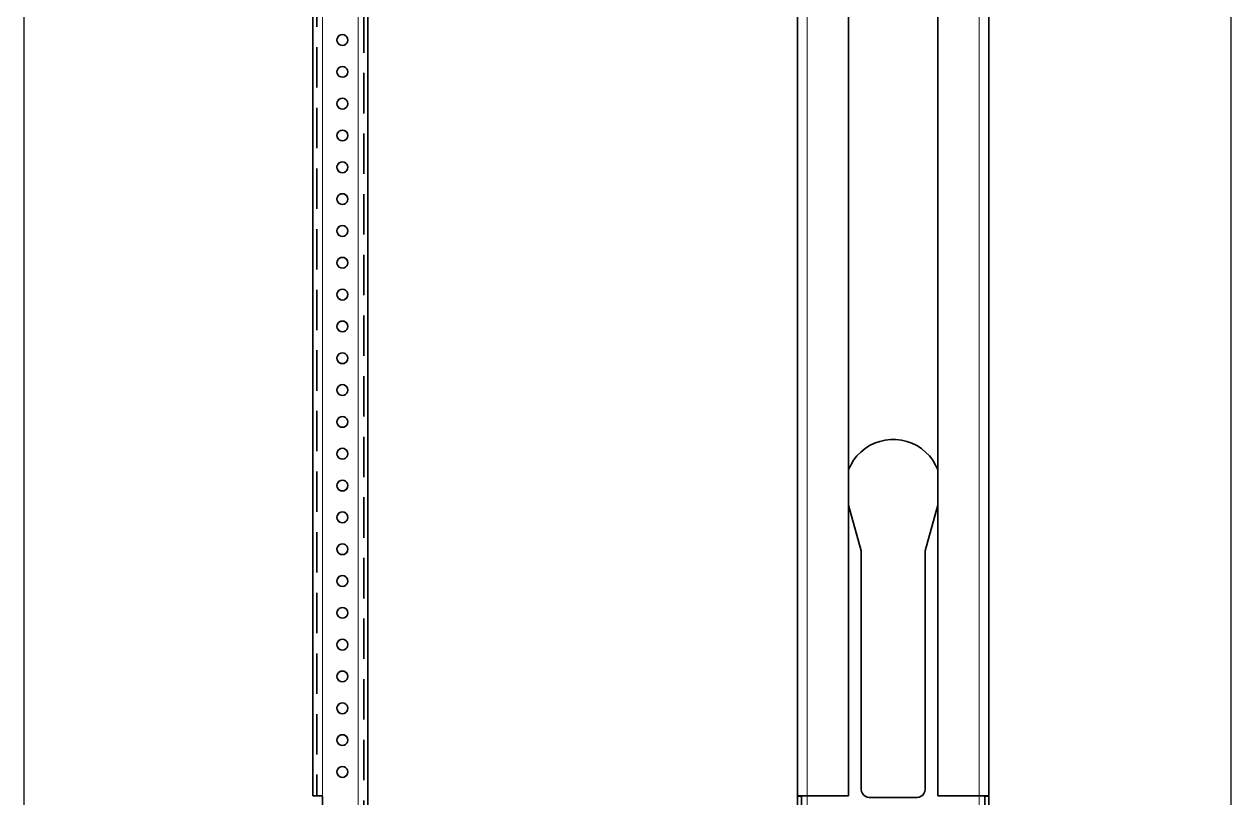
# Model space of a CAD drawing. Extents: x -442948 to -439736, y 420528 to 424220.
# Drawn here: x -442948 to -442190, y 420960 to 421446 of the extents above; entities that cross this region are included whole.
import ezdxf

# ---------------------------------------------------------------- set-up
doc = ezdxf.new("R2010")
doc.units = 0
doc.linetypes.add('DASHEDX2', pattern=[38.1, 25.4, -12.7])
doc.layers.add('GORUNEN', color=7, linetype='Continuous', lineweight=35)
doc.layers.add('TEGET', color=8, linetype='Continuous', lineweight=18)

# ---------------------------------------------------------------- blocks, each defined once
blk = doc.blocks.new('RTEEEEW')
at = {"layer": 'GORUNEN', "color": 3}
for points in [[(-441706.17, 423145.81), (-441706.17, 420960.31)], [(-441674.17, 423145.81), (-441674.17, 420960.81)], [(-441618.17, 420960.81), (-441618.17, 423145.81)], [(-441586.17, 420960.31), (-441586.17, 423145.81)], [(-441674.17, 421165.58), (-441672.75, 421168.71), (-441670.99, 421171.66), (-441668.9, 421174.39), (-441666.51, 421176.86), (-441663.85, 421179.04), (-441660.97, 421180.9), (-441657.88, 421182.42), (-441654.65, 421183.58), (-441651.3, 421184.36), (-441647.89, 421184.76), (-441644.45, 421184.76), (-441641.03, 421184.36), (-441637.69, 421183.58), (-441634.45, 421182.42), (-441631.37, 421180.9), (-441628.48, 421179.04), (-441625.83, 421176.86), (-441623.44, 421174.39), (-441621.35, 421171.66), (-441619.58, 421168.71), (-441618.17, 421165.58)], [(-441666.17, 421114.81), (-441674.17, 421143.53)], [(-441618.17, 421143.53), (-441626.17, 421114.81)], [(-441666.17, 420964.81), (-441666.17, 421114.81)], [(-441626.17, 420964.81), (-441626.17, 421114.81)], [(-441661.17, 420959.81), (-441662.46, 420959.98), (-441663.67, 420960.48), (-441664.7, 420961.27), (-441665.5, 420962.31), (-441666, 420963.51), (-441666.17, 420964.81)], [(-441626.17, 420964.81), (-441626.34, 420963.51), (-441626.84, 420962.31), (-441627.63, 420961.27), (-441628.67, 420960.48), (-441629.87, 420959.98), (-441631.17, 420959.81)], [(-441706.17, 420960.31), (-441706.17, 420960.66), (-441706.15, 420960.81)], [(-441706.17, 420960.31), (-441706.17, 420960.52)], [(-441706.17, 420665.81), (-441706.17, 420960.31)], [(-441700.17, 420960.81), (-441700.8, 420960.81), (-441701.43, 420960.81), (-441702.05, 420960.81), (-441702.64, 420960.81), (-441703.21, 420960.81), (-441703.74, 420960.81), (-441704.23, 420960.81), (-441704.68, 420960.81), (-441705.07, 420960.81), (-441705.41, 420960.81), (-441705.69, 420960.81), (-441705.91, 420960.81), (-441706.06, 420960.81), (-441706.15, 420960.81)], [(-441703.67, 420960.31), (-441703.67, 420960.66), (-441703.66, 420960.81)], [(-441703.67, 420960.52), (-441703.67, 420960.31)], [(-441703.67, 420960.31), (-441703.67, 420960.52)], [(-441703.67, 420665.81), (-441703.67, 420960.31)], [(-441674.17, 420960.81), (-441700.17, 420960.81)], [(-441631.17, 420959.81), (-441661.17, 420959.81)], [(-441592.17, 420960.81), (-441618.17, 420960.81)], [(-441586.19, 420960.81), (-441586.28, 420960.81), (-441586.43, 420960.81), (-441586.65, 420960.81), (-441586.93, 420960.81), (-441587.27, 420960.81), (-441587.66, 420960.81), (-441588.11, 420960.81), (-441588.6, 420960.81), (-441589.13, 420960.81), (-441589.69, 420960.81), (-441590.29, 420960.81), (-441590.9, 420960.81), (-441591.53, 420960.81), (-441592.17, 420960.81)], [(-441588.67, 420960.31), (-441588.67, 420960.66), (-441588.68, 420960.81)], [(-441588.67, 420960.52), (-441588.67, 420960.31)], [(-441588.67, 420960.31), (-441588.67, 420960.52)], [(-441588.67, 420960.31), (-441588.67, 420665.81)], [(-441586.17, 420960.31), (-441586.17, 420960.66), (-441586.19, 420960.81)], [(-441586.17, 420960.52), (-441586.17, 420960.31)], [(-441586.17, 420960.31), (-441586.17, 420665.81)]]:
    blk.add_lwpolyline(points, dxfattribs=at)
at = {"layer": 'TEGET', "color": 3}
for points in [[(-441700.17, 420960.81), (-441700.17, 423145.81)], [(-441592.17, 423145.81), (-441592.17, 420960.81)], [(-441706.17, 420960.31), (-441703.67, 420960.31)], [(-441700.17, 420960.81), (-441700.17, 420665.81)], [(-441592.17, 420665.81), (-441592.17, 420960.81)], [(-441586.17, 420960.31), (-441588.67, 420960.31)]]:
    blk.add_lwpolyline(points, dxfattribs=at)
blk = doc.blocks.new('FRAR')
at = {"layer": 'GORUNEN', "color": 3}
for points in [[(-441374.82, 423145.81), (-441374.82, 420960.81)], [(-441340.32, 420665.81), (-441340.32, 423145.81)], [(-441356.32, 421439.21), (-441357.37, 421439.04), (-441358.32, 421438.56), (-441359.07, 421437.8), (-441359.55, 421436.86), (-441359.72, 421435.81)], [(-441359.72, 421435.81), (-441359.55, 421434.75), (-441359.07, 421433.81), (-441358.32, 421433.05), (-441357.37, 421432.57), (-441356.32, 421432.41)], [(-441359.22, 421437.57), (-441358.72, 421438.21), (-441358.09, 421438.71)], [(-441358.09, 421432.9), (-441358.72, 421433.4), (-441359.22, 421434.04)], [(-441352.92, 421435.81), (-441353.09, 421436.86), (-441353.57, 421437.8), (-441354.32, 421438.56), (-441355.27, 421439.04), (-441356.32, 421439.21)], [(-441356.32, 421432.41), (-441355.27, 421432.57), (-441354.32, 421433.05), (-441353.57, 421433.81), (-441353.09, 421434.75), (-441352.92, 421435.81)], [(-441354.55, 421438.71), (-441353.92, 421438.21), (-441353.42, 421437.57)], [(-441353.42, 421434.04), (-441353.92, 421433.4), (-441354.55, 421432.9)], [(-441356.32, 421419.21), (-441357.37, 421419.04), (-441358.32, 421418.56), (-441359.07, 421417.8), (-441359.55, 421416.86), (-441359.72, 421415.81)], [(-441359.22, 421417.57), (-441358.72, 421418.21), (-441358.09, 421418.71)], [(-441352.92, 421415.81), (-441353.09, 421416.86), (-441353.57, 421417.8), (-441354.32, 421418.56), (-441355.27, 421419.04), (-441356.32, 421419.21)], [(-441354.55, 421418.71), (-441353.92, 421418.21), (-441353.42, 421417.57)], [(-441359.72, 421415.81), (-441359.55, 421414.75), (-441359.07, 421413.81), (-441358.32, 421413.05), (-441357.37, 421412.57), (-441356.32, 421412.41)], [(-441358.09, 421412.9), (-441358.72, 421413.4), (-441359.22, 421414.04)], [(-441356.32, 421412.41), (-441355.27, 421412.57), (-441354.32, 421413.05), (-441353.57, 421413.81), (-441353.09, 421414.75), (-441352.92, 421415.81)], [(-441353.42, 421414.04), (-441353.92, 421413.4), (-441354.55, 421412.9)], [(-441356.32, 421399.21), (-441357.37, 421399.04), (-441358.32, 421398.56), (-441359.07, 421397.8), (-441359.55, 421396.86), (-441359.72, 421395.81)], [(-441359.72, 421395.81), (-441359.55, 421394.75), (-441359.07, 421393.81), (-441358.32, 421393.05), (-441357.37, 421392.57), (-441356.32, 421392.41)], [(-441359.22, 421397.57), (-441358.72, 421398.21), (-441358.09, 421398.71)], [(-441352.92, 421395.81), (-441353.09, 421396.86), (-441353.57, 421397.8), (-441354.32, 421398.56), (-441355.27, 421399.04), (-441356.32, 421399.21)], [(-441356.32, 421392.41), (-441355.27, 421392.57), (-441354.32, 421393.05), (-441353.57, 421393.81), (-441353.09, 421394.75), (-441352.92, 421395.81)], [(-441354.55, 421398.71), (-441353.92, 421398.21), (-441353.42, 421397.57)], [(-441358.09, 421392.9), (-441358.72, 421393.4), (-441359.22, 421394.04)], [(-441353.42, 421394.04), (-441353.92, 421393.4), (-441354.55, 421392.9)], [(-441356.32, 421379.21), (-441357.37, 421379.04), (-441358.32, 421378.56), (-441359.07, 421377.8), (-441359.55, 421376.86), (-441359.72, 421375.81)], [(-441359.72, 421375.81), (-441359.55, 421374.75), (-441359.07, 421373.81), (-441358.32, 421373.05), (-441357.37, 421372.57), (-441356.32, 421372.41)], [(-441359.22, 421377.57), (-441358.72, 421378.21), (-441358.09, 421378.71)], [(-441358.09, 421372.9), (-441358.72, 421373.4), (-441359.22, 421374.04)], [(-441352.92, 421375.81), (-441353.09, 421376.86), (-441353.57, 421377.8), (-441354.32, 421378.56), (-441355.27, 421379.04), (-441356.32, 421379.21)], [(-441356.32, 421372.41), (-441355.27, 421372.57), (-441354.32, 421373.05), (-441353.57, 421373.81), (-441353.09, 421374.75), (-441352.92, 421375.81)], [(-441354.55, 421378.71), (-441353.92, 421378.21), (-441353.42, 421377.57)], [(-441353.42, 421374.04), (-441353.92, 421373.4), (-441354.55, 421372.9)], [(-441356.32, 421359.21), (-441357.37, 421359.04), (-441358.32, 421358.56), (-441359.07, 421357.8), (-441359.55, 421356.86), (-441359.72, 421355.81)], [(-441359.22, 421357.57), (-441358.72, 421358.21), (-441358.09, 421358.71)], [(-441352.92, 421355.81), (-441353.09, 421356.86), (-441353.57, 421357.8), (-441354.32, 421358.56), (-441355.27, 421359.04), (-441356.32, 421359.21)], [(-441354.55, 421358.71), (-441353.92, 421358.21), (-441353.42, 421357.57)], [(-441359.72, 421355.81), (-441359.55, 421354.75), (-441359.07, 421353.81), (-441358.32, 421353.05), (-441357.37, 421352.57), (-441356.32, 421352.41)], [(-441358.09, 421352.9), (-441358.72, 421353.4), (-441359.22, 421354.04)], [(-441356.32, 421352.41), (-441355.27, 421352.57), (-441354.32, 421353.05), (-441353.57, 421353.81), (-441353.09, 421354.75), (-441352.92, 421355.81)], [(-441353.42, 421354.04), (-441353.92, 421353.4), (-441354.55, 421352.9)], [(-441356.32, 421339.21), (-441357.37, 421339.04), (-441358.32, 421338.56), (-441359.07, 421337.8), (-441359.55, 421336.86), (-441359.72, 421335.81)], [(-441359.72, 421335.81), (-441359.55, 421334.75), (-441359.07, 421333.81), (-441358.32, 421333.05), (-441357.37, 421332.57), (-441356.32, 421332.41)], [(-441359.22, 421337.57), (-441358.72, 421338.21), (-441358.09, 421338.71)], [(-441358.09, 421332.9), (-441358.72, 421333.4), (-441359.22, 421334.04)], [(-441352.92, 421335.81), (-441353.09, 421336.86), (-441353.57, 421337.8), (-441354.32, 421338.56), (-441355.27, 421339.04), (-441356.32, 421339.21)], [(-441356.32, 421332.41), (-441355.27, 421332.57), (-441354.32, 421333.05), (-441353.57, 421333.81), (-441353.09, 421334.75), (-441352.92, 421335.81)], [(-441354.55, 421338.71), (-441353.92, 421338.21), (-441353.42, 421337.57)], [(-441353.42, 421334.04), (-441353.92, 421333.4), (-441354.55, 421332.9)], [(-441356.32, 421319.21), (-441357.37, 421319.04), (-441358.32, 421318.56), (-441359.07, 421317.8), (-441359.55, 421316.86), (-441359.72, 421315.81)], [(-441352.92, 421315.81), (-441353.09, 421316.86), (-441353.57, 421317.8), (-441354.32, 421318.56), (-441355.27, 421319.04), (-441356.32, 421319.21)], [(-441359.72, 421315.81), (-441359.55, 421314.75), (-441359.07, 421313.81), (-441358.32, 421313.05), (-441357.37, 421312.57), (-441356.32, 421312.41)], [(-441359.22, 421317.57), (-441358.72, 421318.21), (-441358.09, 421318.71)], [(-441358.09, 421312.9), (-441358.72, 421313.4), (-441359.22, 421314.04)], [(-441356.32, 421312.41), (-441355.27, 421312.57), (-441354.32, 421313.05), (-441353.57, 421313.81), (-441353.09, 421314.75), (-441352.92, 421315.81)], [(-441354.55, 421318.71), (-441353.92, 421318.21), (-441353.42, 421317.57)], [(-441353.42, 421314.04), (-441353.92, 421313.4), (-441354.55, 421312.9)], [(-441356.32, 421299.21), (-441357.37, 421299.04), (-441358.32, 421298.56), (-441359.07, 421297.8), (-441359.55, 421296.86), (-441359.72, 421295.81)], [(-441359.22, 421297.57), (-441358.72, 421298.21), (-441358.09, 421298.71)], [(-441352.92, 421295.81), (-441353.09, 421296.86), (-441353.57, 421297.8), (-441354.32, 421298.56), (-441355.27, 421299.04), (-441356.32, 421299.21)], [(-441354.55, 421298.71), (-441353.92, 421298.21), (-441353.42, 421297.57)], [(-441359.72, 421295.81), (-441359.55, 421294.75), (-441359.07, 421293.81), (-441358.32, 421293.05), (-441357.37, 421292.57), (-441356.32, 421292.41)], [(-441358.09, 421292.9), (-441358.72, 421293.4), (-441359.22, 421294.04)], [(-441356.32, 421292.41), (-441355.27, 421292.57), (-441354.32, 421293.05), (-441353.57, 421293.81), (-441353.09, 421294.75), (-441352.92, 421295.81)], [(-441353.42, 421294.04), (-441353.92, 421293.4), (-441354.55, 421292.9)], [(-441356.32, 421279.21), (-441357.37, 421279.04), (-441358.32, 421278.56), (-441359.07, 421277.8), (-441359.55, 421276.86), (-441359.72, 421275.81)], [(-441359.72, 421275.81), (-441359.55, 421274.75), (-441359.07, 421273.81), (-441358.32, 421273.05), (-441357.37, 421272.57), (-441356.32, 421272.41)], [(-441359.22, 421277.57), (-441358.72, 421278.21), (-441358.09, 421278.71)], [(-441358.09, 421272.9), (-441358.72, 421273.4), (-441359.22, 421274.04)], [(-441352.92, 421275.81), (-441353.09, 421276.86), (-441353.57, 421277.8), (-441354.32, 421278.56), (-441355.27, 421279.04), (-441356.32, 421279.21)], [(-441356.32, 421272.41), (-441355.27, 421272.57), (-441354.32, 421273.05), (-441353.57, 421273.81), (-441353.09, 421274.75), (-441352.92, 421275.81)], [(-441354.55, 421278.71), (-441353.92, 421278.21), (-441353.42, 421277.57)], [(-441353.42, 421274.04), (-441353.92, 421273.4), (-441354.55, 421272.9)], [(-441356.32, 421259.21), (-441357.37, 421259.04), (-441358.32, 421258.56), (-441359.07, 421257.8), (-441359.55, 421256.86), (-441359.72, 421255.81)], [(-441359.22, 421257.57), (-441358.72, 421258.21), (-441358.09, 421258.71)], [(-441352.92, 421255.81), (-441353.09, 421256.86), (-441353.57, 421257.8), (-441354.32, 421258.56), (-441355.27, 421259.04), (-441356.32, 421259.21)], [(-441354.55, 421258.71), (-441353.92, 421258.21), (-441353.42, 421257.57)], [(-441359.72, 421255.81), (-441359.55, 421254.75), (-441359.07, 421253.81), (-441358.32, 421253.05), (-441357.37, 421252.57), (-441356.32, 421252.41)], [(-441358.09, 421252.9), (-441358.72, 421253.4), (-441359.22, 421254.04)], [(-441356.32, 421252.41), (-441355.27, 421252.57), (-441354.32, 421253.05), (-441353.57, 421253.81), (-441353.09, 421254.75), (-441352.92, 421255.81)], [(-441353.42, 421254.04), (-441353.92, 421253.4), (-441354.55, 421252.9)], [(-441356.32, 421239.21), (-441357.37, 421239.04), (-441358.32, 421238.56), (-441359.07, 421237.8), (-441359.55, 421236.86), (-441359.72, 421235.81)], [(-441359.72, 421235.81), (-441359.55, 421234.75), (-441359.07, 421233.81), (-441358.32, 421233.05), (-441357.37, 421232.57), (-441356.32, 421232.41)], [(-441359.22, 421237.57), (-441358.72, 421238.21), (-441358.09, 421238.71)], [(-441352.92, 421235.81), (-441353.09, 421236.86), (-441353.57, 421237.8), (-441354.32, 421238.56), (-441355.27, 421239.04), (-441356.32, 421239.21)], [(-441356.32, 421232.41), (-441355.27, 421232.57), (-441354.32, 421233.05), (-441353.57, 421233.81), (-441353.09, 421234.75), (-441352.92, 421235.81)], [(-441354.55, 421238.71), (-441353.92, 421238.21), (-441353.42, 421237.57)], [(-441358.09, 421232.9), (-441358.72, 421233.4), (-441359.22, 421234.04)], [(-441353.42, 421234.04), (-441353.92, 421233.4), (-441354.55, 421232.9)], [(-441356.32, 421219.21), (-441357.37, 421219.04), (-441358.32, 421218.56), (-441359.07, 421217.8), (-441359.55, 421216.86), (-441359.72, 421215.81)], [(-441359.72, 421215.81), (-441359.55, 421214.75), (-441359.07, 421213.81), (-441358.32, 421213.05), (-441357.37, 421212.57), (-441356.32, 421212.41)], [(-441359.22, 421217.57), (-441358.72, 421218.21), (-441358.09, 421218.71)], [(-441358.09, 421212.9), (-441358.72, 421213.4), (-441359.22, 421214.04)], [(-441352.92, 421215.81), (-441353.09, 421216.86), (-441353.57, 421217.8), (-441354.32, 421218.56), (-441355.27, 421219.04), (-441356.32, 421219.21)], [(-441356.32, 421212.41), (-441355.27, 421212.57), (-441354.32, 421213.05), (-441353.57, 421213.81), (-441353.09, 421214.75), (-441352.92, 421215.81)], [(-441354.55, 421218.71), (-441353.92, 421218.21), (-441353.42, 421217.57)], [(-441353.42, 421214.04), (-441353.92, 421213.4), (-441354.55, 421212.9)], [(-441356.32, 421199.21), (-441357.37, 421199.04), (-441358.32, 421198.56), (-441359.07, 421197.8), (-441359.55, 421196.86), (-441359.72, 421195.81)], [(-441359.22, 421197.57), (-441358.72, 421198.21), (-441358.09, 421198.71)], [(-441352.92, 421195.81), (-441353.09, 421196.86), (-441353.57, 421197.8), (-441354.32, 421198.56), (-441355.27, 421199.04), (-441356.32, 421199.21)], [(-441354.55, 421198.71), (-441353.92, 421198.21), (-441353.42, 421197.57)], [(-441359.72, 421195.81), (-441359.55, 421194.75), (-441359.07, 421193.81), (-441358.32, 421193.05), (-441357.37, 421192.57), (-441356.32, 421192.41)], [(-441358.09, 421192.9), (-441358.72, 421193.4), (-441359.22, 421194.04)], [(-441356.32, 421192.41), (-441355.27, 421192.57), (-441354.32, 421193.05), (-441353.57, 421193.81), (-441353.09, 421194.75), (-441352.92, 421195.81)], [(-441353.42, 421194.04), (-441353.92, 421193.4), (-441354.55, 421192.9)], [(-441356.32, 421179.21), (-441357.37, 421179.04), (-441358.32, 421178.56), (-441359.07, 421177.8), (-441359.55, 421176.86), (-441359.72, 421175.81)], [(-441359.72, 421175.81), (-441359.55, 421174.75), (-441359.07, 421173.81), (-441358.32, 421173.05), (-441357.37, 421172.57), (-441356.32, 421172.41)], [(-441359.22, 421177.57), (-441358.72, 421178.21), (-441358.09, 421178.71)], [(-441352.92, 421175.81), (-441353.09, 421176.86), (-441353.57, 421177.8), (-441354.32, 421178.56), (-441355.27, 421179.04), (-441356.32, 421179.21)], [(-441356.32, 421172.41), (-441355.27, 421172.57), (-441354.32, 421173.05), (-441353.57, 421173.81), (-441353.09, 421174.75), (-441352.92, 421175.81)], [(-441354.55, 421178.71), (-441353.92, 421178.21), (-441353.42, 421177.57)], [(-441358.09, 421172.9), (-441358.72, 421173.4), (-441359.22, 421174.04)], [(-441353.42, 421174.04), (-441353.92, 421173.4), (-441354.55, 421172.9)], [(-441356.32, 421159.21), (-441357.37, 421159.04), (-441358.32, 421158.56), (-441359.07, 421157.8), (-441359.55, 421156.86), (-441359.72, 421155.81)], [(-441359.72, 421155.81), (-441359.55, 421154.75), (-441359.07, 421153.81), (-441358.32, 421153.05), (-441357.37, 421152.57), (-441356.32, 421152.41)], [(-441359.22, 421157.57), (-441358.72, 421158.21), (-441358.09, 421158.71)], [(-441358.09, 421152.9), (-441358.72, 421153.4), (-441359.22, 421154.04)], [(-441352.92, 421155.81), (-441353.09, 421156.86), (-441353.57, 421157.8), (-441354.32, 421158.56), (-441355.27, 421159.04), (-441356.32, 421159.21)], [(-441356.32, 421152.41), (-441355.27, 421152.57), (-441354.32, 421153.05), (-441353.57, 421153.81), (-441353.09, 421154.75), (-441352.92, 421155.81)], [(-441354.55, 421158.71), (-441353.92, 421158.21), (-441353.42, 421157.57)], [(-441353.42, 421154.04), (-441353.92, 421153.4), (-441354.55, 421152.9)], [(-441356.32, 421139.21), (-441357.37, 421139.04), (-441358.32, 421138.56), (-441359.07, 421137.8), (-441359.55, 421136.86), (-441359.72, 421135.81)], [(-441359.22, 421137.57), (-441358.72, 421138.21), (-441358.09, 421138.71)], [(-441352.92, 421135.81), (-441353.09, 421136.86), (-441353.57, 421137.8), (-441354.32, 421138.56), (-441355.27, 421139.04), (-441356.32, 421139.21)], [(-441354.55, 421138.71), (-441353.92, 421138.21), (-441353.42, 421137.57)], [(-441359.72, 421135.81), (-441359.55, 421134.75), (-441359.07, 421133.81), (-441358.32, 421133.05), (-441357.37, 421132.57), (-441356.32, 421132.41)], [(-441358.09, 421132.9), (-441358.72, 421133.4), (-441359.22, 421134.04)], [(-441356.32, 421132.41), (-441355.27, 421132.57), (-441354.32, 421133.05), (-441353.57, 421133.81), (-441353.09, 421134.75), (-441352.92, 421135.81)], [(-441353.42, 421134.04), (-441353.92, 421133.4), (-441354.55, 421132.9)], [(-441356.32, 421119.21), (-441357.37, 421119.04), (-441358.32, 421118.56), (-441359.07, 421117.8), (-441359.55, 421116.86), (-441359.72, 421115.81)], [(-441359.72, 421115.81), (-441359.55, 421114.75), (-441359.07, 421113.81), (-441358.32, 421113.05), (-441357.37, 421112.57), (-441356.32, 421112.41)], [(-441359.22, 421117.57), (-441358.72, 421118.21), (-441358.09, 421118.71)], [(-441352.92, 421115.81), (-441353.09, 421116.86), (-441353.57, 421117.8), (-441354.32, 421118.56), (-441355.27, 421119.04), (-441356.32, 421119.21)], [(-441356.32, 421112.41), (-441355.27, 421112.57), (-441354.32, 421113.05), (-441353.57, 421113.81), (-441353.09, 421114.75), (-441352.92, 421115.81)], [(-441354.55, 421118.71), (-441353.92, 421118.21), (-441353.42, 421117.57)], [(-441358.09, 421112.9), (-441358.72, 421113.4), (-441359.22, 421114.04)], [(-441353.42, 421114.04), (-441353.92, 421113.4), (-441354.55, 421112.9)], [(-441356.32, 421099.21), (-441357.37, 421099.04), (-441358.32, 421098.56), (-441359.07, 421097.8), (-441359.55, 421096.86), (-441359.72, 421095.81)], [(-441352.92, 421095.81), (-441353.09, 421096.86), (-441353.57, 421097.8), (-441354.32, 421098.56), (-441355.27, 421099.04), (-441356.32, 421099.21)], [(-441359.72, 421095.81), (-441359.55, 421094.75), (-441359.07, 421093.81), (-441358.32, 421093.05), (-441357.37, 421092.57), (-441356.32, 421092.41)], [(-441359.22, 421097.57), (-441358.72, 421098.21), (-441358.09, 421098.71)], [(-441358.09, 421092.9), (-441358.72, 421093.4), (-441359.22, 421094.04)], [(-441356.32, 421092.41), (-441355.27, 421092.57), (-441354.32, 421093.05), (-441353.57, 421093.81), (-441353.09, 421094.75), (-441352.92, 421095.81)], [(-441354.55, 421098.71), (-441353.92, 421098.21), (-441353.42, 421097.57)], [(-441353.42, 421094.04), (-441353.92, 421093.4), (-441354.55, 421092.9)], [(-441356.32, 421079.21), (-441357.37, 421079.04), (-441358.32, 421078.56), (-441359.07, 421077.8), (-441359.55, 421076.86), (-441359.72, 421075.81)], [(-441359.22, 421077.57), (-441358.72, 421078.21), (-441358.09, 421078.71)], [(-441352.92, 421075.81), (-441353.09, 421076.86), (-441353.57, 421077.8), (-441354.32, 421078.56), (-441355.27, 421079.04), (-441356.32, 421079.21)], [(-441354.55, 421078.71), (-441353.92, 421078.21), (-441353.42, 421077.57)], [(-441359.72, 421075.81), (-441359.55, 421074.75), (-441359.07, 421073.81), (-441358.32, 421073.05), (-441357.37, 421072.57), (-441356.32, 421072.41)], [(-441358.09, 421072.9), (-441358.72, 421073.4), (-441359.22, 421074.04)], [(-441356.32, 421072.41), (-441355.27, 421072.57), (-441354.32, 421073.05), (-441353.57, 421073.81), (-441353.09, 421074.75), (-441352.92, 421075.81)], [(-441353.42, 421074.04), (-441353.92, 421073.4), (-441354.55, 421072.9)], [(-441356.32, 421059.21), (-441357.37, 421059.04), (-441358.32, 421058.56), (-441359.07, 421057.8), (-441359.55, 421056.86), (-441359.72, 421055.81)], [(-441359.72, 421055.81), (-441359.55, 421054.75), (-441359.07, 421053.81), (-441358.32, 421053.05), (-441357.37, 421052.57), (-441356.32, 421052.41)], [(-441359.22, 421057.57), (-441358.72, 421058.21), (-441358.09, 421058.71)], [(-441358.09, 421052.9), (-441358.72, 421053.4), (-441359.22, 421054.04)], [(-441352.92, 421055.81), (-441353.09, 421056.86), (-441353.57, 421057.8), (-441354.32, 421058.56), (-441355.27, 421059.04), (-441356.32, 421059.21)], [(-441356.32, 421052.41), (-441355.27, 421052.57), (-441354.32, 421053.05), (-441353.57, 421053.81), (-441353.09, 421054.75), (-441352.92, 421055.81)], [(-441354.55, 421058.71), (-441353.92, 421058.21), (-441353.42, 421057.57)], [(-441353.42, 421054.04), (-441353.92, 421053.4), (-441354.55, 421052.9)], [(-441356.32, 421039.21), (-441357.37, 421039.04), (-441358.32, 421038.56), (-441359.07, 421037.8), (-441359.55, 421036.86), (-441359.72, 421035.81)], [(-441359.22, 421037.57), (-441358.72, 421038.21), (-441358.09, 421038.71)], [(-441352.92, 421035.81), (-441353.09, 421036.86), (-441353.57, 421037.8), (-441354.32, 421038.56), (-441355.27, 421039.04), (-441356.32, 421039.21)], [(-441354.55, 421038.71), (-441353.92, 421038.21), (-441353.42, 421037.57)], [(-441359.72, 421035.81), (-441359.55, 421034.75), (-441359.07, 421033.81), (-441358.32, 421033.05), (-441357.37, 421032.57), (-441356.32, 421032.41)], [(-441358.09, 421032.9), (-441358.72, 421033.4), (-441359.22, 421034.04)], [(-441356.32, 421032.41), (-441355.27, 421032.57), (-441354.32, 421033.05), (-441353.57, 421033.81), (-441353.09, 421034.75), (-441352.92, 421035.81)], [(-441353.42, 421034.04), (-441353.92, 421033.4), (-441354.55, 421032.9)], [(-441356.32, 421019.21), (-441357.37, 421019.04), (-441358.32, 421018.56), (-441359.07, 421017.8), (-441359.55, 421016.86), (-441359.72, 421015.81)], [(-441359.72, 421015.81), (-441359.55, 421014.75), (-441359.07, 421013.81), (-441358.32, 421013.05), (-441357.37, 421012.57), (-441356.32, 421012.41)], [(-441359.22, 421017.57), (-441358.72, 421018.21), (-441358.09, 421018.71)], [(-441352.92, 421015.81), (-441353.09, 421016.86), (-441353.57, 421017.8), (-441354.32, 421018.56), (-441355.27, 421019.04), (-441356.32, 421019.21)], [(-441356.32, 421012.41), (-441355.27, 421012.57), (-441354.32, 421013.05), (-441353.57, 421013.81), (-441353.09, 421014.75), (-441352.92, 421015.81)], [(-441354.55, 421018.71), (-441353.92, 421018.21), (-441353.42, 421017.57)], [(-441358.09, 421012.9), (-441358.72, 421013.4), (-441359.22, 421014.04)], [(-441353.42, 421014.04), (-441353.92, 421013.4), (-441354.55, 421012.9)], [(-441356.32, 420999.21), (-441357.37, 420999.04), (-441358.32, 420998.56), (-441359.07, 420997.8), (-441359.55, 420996.86), (-441359.72, 420995.81)], [(-441359.72, 420995.81), (-441359.55, 420994.75), (-441359.07, 420993.81), (-441358.32, 420993.05), (-441357.37, 420992.57), (-441356.32, 420992.41)], [(-441359.22, 420997.57), (-441358.72, 420998.21), (-441358.09, 420998.71)], [(-441358.09, 420992.9), (-441358.72, 420993.4), (-441359.22, 420994.04)], [(-441352.92, 420995.81), (-441353.09, 420996.86), (-441353.57, 420997.8), (-441354.32, 420998.56), (-441355.27, 420999.04), (-441356.32, 420999.21)], [(-441356.32, 420992.41), (-441355.27, 420992.57), (-441354.32, 420993.05), (-441353.57, 420993.81), (-441353.09, 420994.75), (-441352.92, 420995.81)], [(-441354.55, 420998.71), (-441353.92, 420998.21), (-441353.42, 420997.57)], [(-441353.42, 420994.04), (-441353.92, 420993.4), (-441354.55, 420992.9)], [(-441356.32, 420979.21), (-441357.37, 420979.04), (-441358.32, 420978.56), (-441359.07, 420977.8), (-441359.55, 420976.86), (-441359.72, 420975.81)], [(-441359.22, 420977.57), (-441358.72, 420978.21), (-441358.09, 420978.71)], [(-441352.92, 420975.81), (-441353.09, 420976.86), (-441353.57, 420977.8), (-441354.32, 420978.56), (-441355.27, 420979.04), (-441356.32, 420979.21)], [(-441354.55, 420978.71), (-441353.92, 420978.21), (-441353.42, 420977.57)], [(-441359.72, 420975.81), (-441359.55, 420974.75), (-441359.07, 420973.81), (-441358.32, 420973.05), (-441357.37, 420972.57), (-441356.32, 420972.41)], [(-441358.09, 420972.9), (-441358.72, 420973.4), (-441359.22, 420974.04)], [(-441356.32, 420972.41), (-441355.27, 420972.57), (-441354.32, 420973.05), (-441353.57, 420973.81), (-441353.09, 420974.75), (-441352.92, 420975.81)], [(-441353.42, 420974.04), (-441353.92, 420973.4), (-441354.55, 420972.9)], [(-441369.32, 420960.81), (-441369.95, 420960.81), (-441370.57, 420960.81), (-441371.17, 420960.81), (-441371.74, 420960.81), (-441372.28, 420960.81), (-441372.78, 420960.81), (-441373.24, 420960.81), (-441373.64, 420960.81), (-441373.99, 420960.81), (-441374.29, 420960.81), (-441374.52, 420960.81), (-441374.68, 420960.81), (-441374.79, 420960.81), (-441374.82, 420960.81)], [(-441368.82, 420960.31), (-441368.97, 420960.66), (-441369.32, 420960.81)], [(-441368.82, 420960.31), (-441368.97, 420960.66), (-441369.32, 420960.81)], [(-441368.82, 420960.31), (-441368.82, 420665.81)]]:
    blk.add_lwpolyline(points, dxfattribs=at)
at = {"layer": 'GORUNEN', "color": 3, "linetype": 'DASHEDX2'}
for points in [[(-441372.32, 423145.81), (-441372.32, 420960.81)], [(-441342.82, 420665.81), (-441342.82, 423145.81)]]:
    blk.add_lwpolyline(points, dxfattribs=at)
at = {"layer": 'TEGET', "color": 3}
for points in [[(-441368.82, 420960.31), (-441368.82, 423145.81)], [(-441346.32, 423145.81), (-441346.32, 420665.81)]]:
    blk.add_lwpolyline(points, dxfattribs=at)

msp = doc.modelspace()

# ---------------------------------------------------------------- linework, layer by layer
msp.add_lwpolyline([(-442947.93, 424094.38), (-442190.03, 424094.38), (-442190.03, 420528.11), (-442947.93, 420528.11)], close=True)

# ---------------------------------------------------------------- block references
for name, p in [('FRAR', (-1391.73, 0)), ('RTEEEEW', (-755.95, 0))]:
    msp.add_blockref(name, p)

doc.saveas('drawing.dxf')
